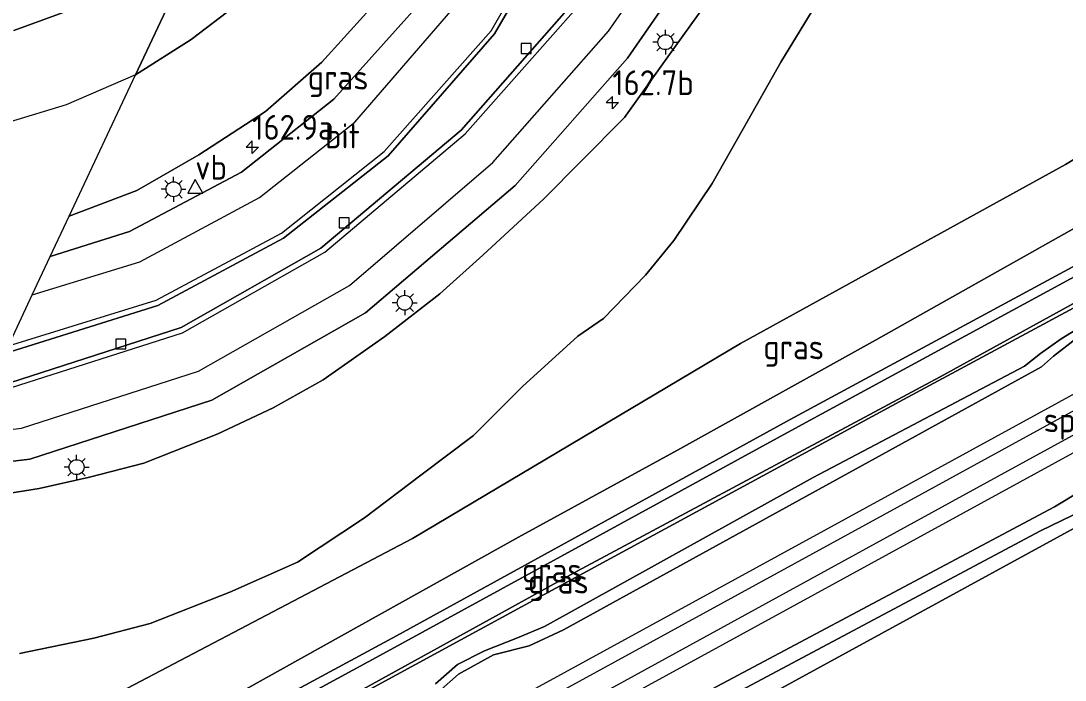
# Model space of a CAD drawing. Extents: x 253736 to 255979, y 477184 to 479215.
# Drawn here: x 253819.1 to 253924, y 477296.5 to 477362.8 of the extents above; entities that cross this region are included whole.
import ezdxf
from ezdxf.enums import TextEntityAlignment as Align

# ---------------------------------------------------------------- set-up
doc = ezdxf.new("R2010")
doc.units = 0
for name, color, linetype, lineweight in [('af-bs-rasterhekwerk', 8, 'hekwerk', 18), ('as-bs-kilometr', 8, 'Continuous', 18), ('bp-b5-bomenstruiken', 8, 'Continuous', 18), ('bp-b5-grasland', 8, 'Continuous', 18), ('gw-bs-insteekwatergang', 8, 'Continuous', 18), ('gw-bs-kruinlijn', 8, 'Continuous', 18), ('gw-bs-teenlijn', 8, 'Continuous', 18), ('mk-bs-streep 0.15', 8, 'Continuous', 18), ('og-b5-grond_ingericht', 8, 'Continuous', 18), ('og-b5-spoor', 8, 'Continuous', 18), ('og-b5-water', 8, 'Continuous', 18), ('og-bs-hulpgeometrie', 8, 'Continuous', 18), ('og-bs-spoor', 8, 'Continuous', 18), ('og-bs-terreinafscheiding', 8, 'Continuous', 18), ('vh-b5-verh_soort', 8, 'Continuous', 18), ('wh-bs-kolk', 8, 'Continuous', 18), ('wh-bs-waterlijn', 8, 'Continuous', 18), ('wm-bs-lichtmast', 8, 'Continuous', 18), ('wm-bs-verkeersbord', 8, 'Continuous', 18)]:
    doc.layers.add(name, color=color, linetype=linetype, lineweight=lineweight)
doc.styles.add('rtw_iso', font='isocp.shx')
doc.linetypes.add('hekwerk', pattern='A,7,-1.5,[1,RTW.shx,S=0.75,R=0,X=0,Y=0],-1.5', length=10)

# ---------------------------------------------------------------- blocks, each defined once
blk = doc.blocks.new('kolk')
blk.add_lwpolyline([(-0.5, -0.5), (0.5, -0.5), (0.5, 0.5), (-0.5, 0.5)], close=True)
blk = doc.blocks.new('verkeersbord')
for p, q in [((0, 0.75), (-0.75, -0.625)), ((0.75, -0.625), (0, 0.75)), ((-0.75, -0.625), (0.75, -0.625))]:
    blk.add_line(p, q)
blk = doc.blocks.new('dtbattr')
at = {"style": 'rtw_iso'}
blk.add_attdef('TAG', (0.59, 0.87), '', height=2.5, dxfattribs=at)
blk = doc.blocks.new('dtbattr-r')
at = {"style": 'rtw_iso'}
blk.add_attdef('TAG', text='', height=2.5, dxfattribs=at).set_placement((0, 0), align=Align.MIDDLE_CENTER)
blk = doc.blocks.new('lantaarnpaal')
for p, q in [((0, 0.75), (0, 1.25)), ((-0.75, 0), (-1.25, 0)), ((-0.88, 0.88), (-0.53, 0.53)), ((0.53, 0.53), (0.88, 0.88)), ((0.75, 0), (1.25, 0)), ((-0.53, -0.53), (-0.88, -0.88)), ((0, -0.75), (0, -1.25)), ((0.53, -0.53), (0.88, -0.88))]:
    blk.add_line(p, q)
blk.add_circle((0, 0), 0.75)
blk = doc.blocks.new('hecto')
for p, q in [((0, 0.625), (-0.625, 0)), ((0, -0.625), (0, 0.625)), ((-0.625, 0), (0.625, 0)), ((0.625, 0), (0, -0.625))]:
    blk.add_line(p, q)

msp = doc.modelspace()

# ---------------------------------------------------------------- linework, layer by layer
at = {"layer": 'af-bs-rasterhekwerk'}
msp.add_polyline3d([(253783.571, 477257.226, 22.405), (253829.029, 477281.98, 22.309), (253871.644, 477305.158, 22.516), (253907.737, 477324.75, 22.543), (253938.924, 477341.543, 22.771), (253951.711, 477348.529, 22.795), (253955.873, 477350.803, 22.804), (253956.536, 477351.799, 22.873), (253957.61, 477353.394, 22.339), (253960.632, 477357.933, 23.614), (253961.123, 477358.694, 23.773)], dxfattribs=at)
at = {"layer": 'bp-b5-bomenstruiken'}
for points in [[(253987.955, 477487.759, 22.756), (253979.233, 477480.895, 22.726), (253972.939, 477475.466, 22.726), (253967.896, 477470.873, 22.711), (253966.091, 477468.974, 22.693), (253964.096, 477466.787, 22.693), (253961.771, 477464.065, 22.726), (253960.027, 477461.718, 22.738), (253958.94, 477459.45, 22.744), (253958.202, 477457.297, 22.792), (253957.102, 477453.442, 22.834), (253954.969, 477444.984, 22.885), (253952.853, 477433.534, 22.927), (253951.511, 477423.769, 23.494), (253949.661, 477409.929, 23.611), (253948.133, 477392.222, 23.563), (253945.096, 477361.216, 23.515), (253924.018, 477348.372, 23.29), (253891.345, 477330.383, 22.798), (253858.404, 477310.788, 22.612), (253824.429, 477292.936, 22.336)], [(253815.215, 477314.915, 27.808), (253820.907, 477315.815, 27.754), (253825.968, 477316.955, 27.661), (253831.401, 477318.35, 27.652), (253838.796, 477321.279, 27.598), (253844.408, 477323.913, 27.487), (253849.423, 477326.748, 27.403), (253855.641, 477331.093, 27.358), (253861.165, 477335.377, 27.232), (253865.475, 477339.262, 27.148), (253871.596, 477344.928, 27.037), (253875.342, 477348.725, 26.932), (253879.703, 477353.114, 26.8), (253884.398, 477359.67, 26.779), (253888.175, 477364.949, 26.662), (253893.345, 477372.65, 26.434), (253896.989, 477378.974, 26.272), (253901.156, 477385.63, 26.002), (253909.1, 477399.887, 25.519), (253917.143, 477414.296, 25.12), (253923.187, 477424.925, 24.73), (253929.415, 477435.424, 24.496), (253934.41, 477443.267, 24.244)], [(253926.751, 477422.088, 23.62), (253918.759, 477406.441, 23.626), (253912.177, 477392.589, 23.521), (253906.467, 477378.93, 23.371), (253903.531, 477372.094, 23.404), (253899.294, 477365.075, 23.407), (253895.42, 477358.653, 23.356), (253891.636, 477351.966, 23.227), (253888.499, 477346.471, 23.191), (253884.667, 477340.73, 23.155), (253881.827, 477337.249, 23.074), (253877.578, 477332.881, 23.014), (253875.017, 477331.115, 23.005), (253869.447, 477326.06, 22.99), (253864.522, 477321.15, 22.939), (253859.235, 477317.154, 22.9), (253853.578, 477312.872, 22.828), (253846.863, 477308.406, 22.783), (253840.061, 477305.379, 22.783), (253832.052, 477302.23, 22.777), (253826.386, 477300.75, 22.762), (253818.917, 477299.238, 22.555)], [(253818.917, 477299.238, 22.555), (253826.386, 477300.75, 22.762), (253832.052, 477302.23, 22.777), (253840.061, 477305.379, 22.783), (253846.863, 477308.406, 22.783), (253853.578, 477312.872, 22.828), (253859.235, 477317.154, 22.9), (253864.522, 477321.15, 22.939), (253869.447, 477326.06, 22.99), (253875.017, 477331.115, 23.005), (253877.578, 477332.881, 23.014), (253881.827, 477337.249, 23.074), (253884.667, 477340.73, 23.155), (253888.499, 477346.471, 23.191), (253891.636, 477351.966, 23.227), (253895.42, 477358.653, 23.356), (253899.294, 477365.075, 23.407), (253903.531, 477372.094, 23.404), (253906.467, 477378.93, 23.371), (253912.177, 477392.589, 23.521), (253918.759, 477406.441, 23.626), (253926.751, 477422.088, 23.62)]]:
    msp.add_polyline3d(points, dxfattribs=at)
at = {"layer": 'bp-b5-grasland'}
for points in [[(253812.018, 477317.83, 27.879), (253819.954, 477318.762, 27.778), (253838.247, 477324.704, 27.65), (253853.693, 477333.464, 27.436), (253868.713, 477346.269, 27.188), (253880.013, 477359.05, 26.895), (253893.15, 477378.084, 26.382), (253903.406, 477395.697, 25.824), (253913.212, 477412.947, 25.26), (253921.51, 477427.654, 24.788), (253930.211, 477442.07, 24.39), (253938.488, 477454.969, 24.088), (253949.088, 477469.923, 23.758), (253962.783, 477486.383, 23.447), (253975.683, 477499.259, 23.258), (253983.092, 477505.257, 23.176)], [(253824.429, 477292.936, 22.336), (253858.404, 477310.788, 22.612), (253891.345, 477330.383, 22.798), (253924.018, 477348.372, 23.29), (253945.096, 477361.216, 23.515), (253948.133, 477392.222, 23.563), (253949.661, 477409.929, 23.611), (253951.511, 477423.769, 23.494), (253952.853, 477433.534, 22.927), (253954.969, 477444.984, 22.885), (253957.102, 477453.442, 22.834), (253958.202, 477457.297, 22.792), (253958.94, 477459.45, 22.744), (253960.027, 477461.718, 22.738), (253961.771, 477464.065, 22.726), (253964.096, 477466.787, 22.693), (253966.091, 477468.974, 22.693), (253967.896, 477470.873, 22.711), (253972.939, 477475.466, 22.726), (253979.233, 477480.895, 22.726), (253987.955, 477487.759, 22.756)], [(253837.585, 477293.37, 22.231), (253869.061, 477310.908, 22.453), (253885.038, 477319.654, 22.603), (253904.933, 477330.727, 22.771), (253931.591, 477345.715, 23.11), (253944.695, 477352.7, 23.263), (253947.285, 477354.186, 23.332), (253949.295, 477355.526, 23.365), (253950.692, 477356.95, 23.386), (253951.557, 477358.482, 23.386), (253952.375, 477360.104, 23.383), (253952.789, 477362.024, 23.383), (253953.176, 477364.841, 23.389), (253953.211, 477370.229, 23.353), (253954.181, 477384.394, 23.416), (253955.088, 477398.133, 23.38), (253956.292, 477412.144, 23.317), (253957.237, 477420.877, 23.239), (253957.622, 477426.338, 23.068), (253958.824, 477433.522, 22.759), (253960.985, 477442.098, 22.729), (253964.76, 477456.765, 22.612)], [(253964.76, 477456.765, 22.612), (253960.985, 477442.098, 22.729), (253958.824, 477433.522, 22.759), (253957.622, 477426.338, 23.068), (253957.237, 477420.877, 23.239), (253956.292, 477412.144, 23.317), (253955.088, 477398.133, 23.38), (253954.181, 477384.394, 23.416), (253953.211, 477370.229, 23.353), (253953.176, 477364.841, 23.389), (253952.789, 477362.024, 23.383), (253952.375, 477360.104, 23.383), (253951.557, 477358.482, 23.386), (253950.692, 477356.95, 23.386), (253949.295, 477355.526, 23.365), (253947.285, 477354.186, 23.332), (253944.695, 477352.7, 23.263), (253931.591, 477345.715, 23.11), (253904.933, 477330.727, 22.771), (253885.038, 477319.654, 22.603), (253869.061, 477310.908, 22.453), (253837.585, 477293.37, 22.231)], [(253965.216, 477448.141, 20.947), (253961.82, 477435.881, 20.971), (253961.39, 477434.141, 20.971), (253960.771, 477431.606, 20.977), (253960.514, 477429.136, 20.977), (253959.735, 477413.366, 20.986), (253956.909, 477373.004, 20.95), (253956.517, 477368.705, 20.95), (253956.637, 477365.873, 20.95), (253956.478, 477362.924, 20.95), (253956.353, 477361.683, 20.95), (253956.015, 477360.217, 20.95), (253955.777, 477358.832, 20.95), (253955.232, 477357.116, 20.95), (253954.204, 477355.499, 20.95), (253952.89, 477353.951, 20.95), (253951.201, 477352.437, 20.95), (253930.927, 477341.444, 20.866), (253896.35, 477322.732, 20.674), (253856.797, 477301.004, 20.656), (253786.216, 477262.859, 20.704)], [(253923.868, 477446.245, 24.584), (253914.949, 477431.389, 24.942), (253906.491, 477416.768, 25.312), (253896.87, 477399.593, 25.788), (253886.768, 477381.944, 26.21), (253874.618, 477364.677, 26.593), (253863.309, 477351.838, 26.85), (253849.188, 477339.972, 27.05), (253835.159, 477332.006, 27.217), (253817.935, 477326.435, 27.382)], [(253817.442, 477329.385, 27.331), (253832.822, 477334.187, 27.043), (253845.441, 477340.958, 26.766), (253855.956, 477349.263, 26.432), (253866.652, 477361.495, 25.987), (253874.503, 477375.039, 25.584), (253875.686, 477377.701, 25.516), (253875.672, 477377.916, 25.5), (253880.306, 477393.259, 25.075), (253881.779, 477409.749, 24.71), (253880.108, 477424.402, 24.386), (253875.564, 477438.949, 24.106), (253872.022, 477445.662, 23.971)], [(253934.41, 477443.267, 24.244), (253929.415, 477435.424, 24.496), (253923.187, 477424.925, 24.73), (253917.143, 477414.296, 25.12), (253909.1, 477399.887, 25.519), (253901.156, 477385.63, 26.002), (253896.989, 477378.974, 26.272), (253893.345, 477372.65, 26.434), (253888.175, 477364.949, 26.662), (253884.398, 477359.67, 26.779), (253879.703, 477353.114, 26.8), (253875.342, 477348.725, 26.932), (253871.596, 477344.928, 27.037), (253865.475, 477339.262, 27.148), (253861.165, 477335.377, 27.232), (253855.641, 477331.093, 27.358), (253849.423, 477326.748, 27.403), (253844.408, 477323.913, 27.487), (253838.796, 477321.279, 27.598), (253831.401, 477318.35, 27.652), (253825.968, 477316.955, 27.661), (253820.907, 477315.815, 27.754), (253815.215, 477314.915, 27.808)], [(253815.982, 477363.463, 21.469), (253820.326, 477364.227, 21.469), (253825.663, 477366.349, 21.469), (253831.536, 477370.846, 21.469), (253836.495, 477375.164, 21.469), (253841.316, 477380.246, 21.469), (253839.543, 477376.468, 22.223), (253837.982, 477374.902, 22.228), (253831.789, 477369.081, 22.273), (253824.423, 477364.058, 22.321), (253818.34, 477361.856, 22.462)], [(253818.34, 477361.856, 22.462), (253824.423, 477364.058, 22.321), (253831.789, 477369.081, 22.273), (253837.982, 477374.902, 22.228), (253839.543, 477376.468, 22.223), (253830.584, 477357.382, 22.855), (253823.618, 477354.368, 22.891), (253817.884, 477352.623, 22.891)], [(253829.029, 477281.98, 22.309), (253871.644, 477305.158, 22.516), (253907.737, 477324.75, 22.543), (253938.924, 477341.543, 22.771), (253951.711, 477348.529, 22.795), (253955.873, 477350.803, 22.804), (253956.536, 477351.799, 22.873), (253964.109, 477355.794, 22.969), (253998.862, 477374.981, 23.065)], [(253860.492, 477366.097, 25.624), (253850.486, 477354.949, 26.067), (253841.239, 477347.621, 26.359), (253829.987, 477341.645, 26.622), (253822.011, 477339.118, 26.778), (253823.925, 477343.196, 26.612), (253830.698, 477345.749, 26.44), (253836.924, 477349.332, 26.242), (253843.63, 477353.693, 26.089), (253849.281, 477358.676, 25.9), (253853.781, 477363.609, 25.711)], [(253853.781, 477363.609, 25.711), (253849.281, 477358.676, 25.9), (253843.63, 477353.693, 26.089), (253836.924, 477349.332, 26.242), (253830.698, 477345.749, 26.44), (253823.925, 477343.196, 26.612), (253830.584, 477357.382, 22.855), (253836.166, 477360.939, 22.741), (253841.942, 477365.347, 22.627)], [(253860.7, 477296.163, 22.567), (253862.921, 477298.133, 22.516), (253865.625, 477299.496, 22.492), (253868.962, 477300.799, 22.501), (253871.668, 477301.939, 22.51), (253898.67, 477316.93, 22.585), (253919.898, 477328.115, 22.768), (253921.509, 477329.383, 22.792), (253923.592, 477330.845, 22.825), (253925.469, 477332.012, 22.831), (253927.077, 477332.912, 22.879), (253929.332, 477333.854, 22.882), (253933.057, 477335.363, 22.882), (253940.108, 477338.987, 22.939), (253956.81, 477348.341, 23.014), (253982.623, 477362.438, 23.188)], [(253982.623, 477362.438, 23.188), (253956.81, 477348.341, 23.014), (253940.108, 477338.987, 22.939), (253933.057, 477335.363, 22.882), (253929.332, 477333.854, 22.882), (253927.077, 477332.912, 22.879), (253925.469, 477332.012, 22.831), (253923.592, 477330.845, 22.825), (253921.509, 477329.383, 22.792), (253919.898, 477328.115, 22.768), (253898.67, 477316.93, 22.585), (253871.668, 477301.939, 22.51), (253868.962, 477300.799, 22.501), (253865.625, 477299.496, 22.492), (253862.921, 477298.133, 22.516), (253860.7, 477296.163, 22.567)], [(253983.743, 477362.255, 23.563), (253981.094, 477360.548, 23.56), (253934.253, 477334.555, 23.305), (253931.352, 477333.22, 23.317), (253927.832, 477332.311, 23.344), (253925.5, 477331.188, 23.32), (253922.796, 477329.102, 23.275), (253921.61, 477328.038, 23.284), (253873.578, 477301.592, 23.122), (253870.138, 477300.001, 23.119), (253866.554, 477299.078, 23.119), (253863.012, 477297.138, 23.119), (253861.276, 477295.606, 23.125)], [(253878.604, 477290.367, 23.152), (253922.918, 477313.956, 23.32), (253928.29, 477317.217, 23.332), (253930.575, 477317.914, 23.38), (253932.538, 477318.614, 23.38), (253934.02, 477319.543, 23.344), (253935.332, 477320.698, 23.326), (253938.681, 477322.883, 23.308), (253954.404, 477331.998, 23.407), (253949.496, 477327.826, 23.038), (253936.695, 477319.28, 22.87), (253934.104, 477317.525, 22.909), (253931.047, 477315.988, 22.909), (253926.816, 477314.123, 22.906), (253921.492, 477311.544, 22.906), (253884.865, 477292.005, 22.699)], [(253884.865, 477292.005, 22.699), (253921.492, 477311.544, 22.906), (253926.816, 477314.123, 22.906), (253931.047, 477315.988, 22.909), (253934.104, 477317.525, 22.909), (253936.695, 477319.28, 22.87), (253949.496, 477327.826, 23.038), (253952.725, 477327.042, 23.101), (253884.626, 477289.799, 22.576)]]:
    msp.add_polyline3d(points, dxfattribs=at)
for points in [[(253830.584, 477357.382, 22.855), (253839.543, 477376.468, 22.223), (253843.655, 477380.885, 22.21), (253847.561, 477385.797, 22.117), (253851.225, 477390.776, 22.06), (253853.36, 477394.851, 22.162), (253855.292, 477399.932, 22.234), (253856.852, 477406.313, 22.39), (253857.427, 477414.568, 22.385), (253864.548, 477429.738, 22.721), (253866.18, 477422.297, 22.696), (253866.806, 477414.402, 22.711), (253866.494, 477406.923, 22.753), (253864.917, 477398.669, 22.735), (253863.352, 477393.071, 22.705), (253859.632, 477385.475, 22.612), (253855.297, 477379.083, 22.549), (253849.193, 477371.912, 22.549), (253841.942, 477365.347, 22.627), (253836.166, 477360.939, 22.741)], [(253956.536, 477351.799, 22.873), (253955.391, 477351.177, 22.732), (253939.483, 477342.466, 22.657), (253911.416, 477327.033, 22.492), (253874.954, 477307.488, 22.396), (253843.895, 477290.393, 22.405), (253809.625, 477271.65, 22.423), (253783.875, 477257.873, 22.454), (253785.352, 477261.019, 20.722), (253816.964, 477278.291, 20.722), (253855.506, 477299.237, 20.716), (253897.19, 477322.057, 20.716), (253950.683, 477351.104, 20.716), (253952.075, 477351.942, 20.716), (253953.181, 477352.738, 20.716), (253955.228, 477352.537, 22.123), (253957.61, 477353.394, 22.339)], [(253783.571, 477257.226, 22.405), (253783.875, 477257.873, 22.454), (253809.625, 477271.65, 22.423), (253843.895, 477290.393, 22.405), (253874.954, 477307.488, 22.396), (253911.416, 477327.033, 22.492), (253939.483, 477342.466, 22.657), (253955.391, 477351.177, 22.732), (253956.536, 477351.799, 22.873), (253955.873, 477350.803, 22.804), (253951.711, 477348.529, 22.795), (253938.924, 477341.543, 22.771), (253907.737, 477324.75, 22.543), (253871.644, 477305.158, 22.516), (253829.029, 477281.98, 22.309)]]:
    msp.add_polyline3d(points, close=True, dxfattribs=at)
at = {"layer": 'gw-bs-insteekwatergang'}
for points in [[(253964.76, 477456.765, 22.612), (253960.985, 477442.098, 22.729), (253958.824, 477433.522, 22.759), (253957.622, 477426.338, 23.068), (253957.237, 477420.877, 23.239), (253956.292, 477412.144, 23.317), (253955.088, 477398.133, 23.38), (253954.181, 477384.394, 23.416), (253953.211, 477370.229, 23.353), (253953.176, 477364.841, 23.389), (253952.789, 477362.024, 23.383), (253952.375, 477360.104, 23.383), (253951.557, 477358.482, 23.386), (253950.692, 477356.95, 23.386), (253949.295, 477355.526, 23.365), (253947.285, 477354.186, 23.332), (253944.695, 477352.7, 23.263), (253931.591, 477345.715, 23.11), (253904.933, 477330.727, 22.771), (253885.038, 477319.654, 22.603), (253869.061, 477310.908, 22.453), (253837.585, 477293.37, 22.231)], [(253783.875, 477257.873, 22.454), (253809.625, 477271.65, 22.423), (253843.895, 477290.393, 22.405), (253874.954, 477307.488, 22.396), (253911.416, 477327.033, 22.492), (253939.483, 477342.466, 22.657), (253955.391, 477351.177, 22.732), (253956.536, 477351.799, 22.873), (253964.109, 477355.794, 22.969), (253998.862, 477374.981, 23.065), (254034.38, 477394.126, 23.23), (254067.825, 477412.505, 23.251)], [(253839.543, 477376.468, 22.223), (253837.982, 477374.902, 22.228), (253831.789, 477369.081, 22.273), (253824.423, 477364.058, 22.321), (253818.34, 477361.856, 22.462)]]:
    msp.add_polyline3d(points, dxfattribs=at)
at = {"layer": 'gw-bs-kruinlijn'}
for points in [[(253823.925, 477343.196, 26.612), (253830.698, 477345.749, 26.44), (253836.924, 477349.332, 26.242), (253843.63, 477353.693, 26.089), (253849.281, 477358.676, 25.9), (253853.781, 477363.609, 25.711), (253857.276, 477368.789, 25.489), (253860.88, 477374.922, 25.222), (253864.011, 477381.135, 24.967), (253867.329, 477389.359, 24.655), (253869.602, 477398.227, 24.511), (253870.63, 477405.69, 24.322), (253870.937, 477414.468, 24.079), (253870.175, 477421.463, 24.022), (253868.769, 477427.349, 23.821), (253866.429, 477433.746, 23.792)], [(253780.514, 477250.711, 22.964), (253798.527, 477260.621, 22.939), (253801.143, 477262.739, 22.93), (253803.207, 477264.132, 22.924), (253806.201, 477265.597, 22.954), (253809.63, 477266.638, 22.96), (253812.446, 477268.081, 23.005), (253841.693, 477284.301, 23.107), (253859.601, 477293.813, 23.128), (253861.276, 477295.606, 23.125), (253863.012, 477297.138, 23.119), (253866.554, 477299.078, 23.119), (253870.138, 477300.001, 23.119), (253873.578, 477301.592, 23.122), (253921.61, 477328.038, 23.284), (253922.796, 477329.102, 23.275), (253925.5, 477331.188, 23.32), (253927.832, 477332.311, 23.344), (253931.352, 477333.22, 23.317), (253934.253, 477334.555, 23.305), (253981.094, 477360.548, 23.56), (253983.743, 477362.255, 23.563)], [(253954.404, 477331.998, 23.407), (253938.681, 477322.883, 23.308), (253935.332, 477320.698, 23.326), (253934.02, 477319.543, 23.344), (253932.538, 477318.614, 23.38), (253930.575, 477317.914, 23.38), (253928.29, 477317.217, 23.332), (253922.918, 477313.956, 23.32), (253878.604, 477290.367, 23.152), (253876.235, 477288.847, 23.164), (253873.669, 477287.003, 23.182), (253870.417, 477284.369, 23.215), (253867.662, 477283.82, 23.215), (253864.231, 477282.393, 23.197), (253859.77, 477279.957, 23.197), (253813.983, 477254.797, 23.053), (253811.667, 477252.955, 23.056), (253809.212, 477251.194, 23.104), (253806.907, 477250.409, 23.092), (253804.125, 477249.642, 23.071), (253801.533, 477248.334, 23.071), (253771.544, 477231.603, 22.894)]]:
    msp.add_polyline3d(points, dxfattribs=at)
at = {"layer": 'gw-bs-teenlijn'}
for points in [[(253830.584, 477357.382, 22.855), (253836.166, 477360.939, 22.741), (253841.942, 477365.347, 22.627), (253849.193, 477371.912, 22.549), (253855.297, 477379.083, 22.549), (253859.632, 477385.475, 22.612), (253863.352, 477393.071, 22.705), (253864.917, 477398.669, 22.735), (253866.494, 477406.923, 22.753), (253866.806, 477414.402, 22.711), (253866.18, 477422.297, 22.696), (253864.548, 477429.738, 22.721)], [(253926.751, 477422.088, 23.62), (253918.759, 477406.441, 23.626), (253912.177, 477392.589, 23.521), (253906.467, 477378.93, 23.371), (253903.531, 477372.094, 23.404), (253899.294, 477365.075, 23.407), (253895.42, 477358.653, 23.356), (253891.636, 477351.966, 23.227), (253888.499, 477346.471, 23.191), (253884.667, 477340.73, 23.155), (253881.827, 477337.249, 23.074), (253877.578, 477332.881, 23.014), (253875.017, 477331.115, 23.005), (253869.447, 477326.06, 22.99), (253864.522, 477321.15, 22.939), (253859.235, 477317.154, 22.9), (253853.578, 477312.872, 22.828), (253846.863, 477308.406, 22.783), (253840.061, 477305.379, 22.783), (253832.052, 477302.23, 22.777), (253826.386, 477300.75, 22.762), (253818.917, 477299.238, 22.555)], [(253830.584, 477357.382, 22.855), (253823.618, 477354.368, 22.891), (253817.884, 477352.623, 22.891), (253810.985, 477351.729, 22.909), (253805.673, 477351.343, 22.885), (253800.838, 477351.568, 22.873), (253794.258, 477352.461, 22.873), (253785.935, 477354.335, 22.873), (253780.989, 477355.906, 22.873), (253775.73, 477357.9, 22.876), (253771.033, 477360.707, 22.861), (253767.372, 477363.785, 22.828), (253764.119, 477366.827, 22.795), (253760.41, 477371.268, 22.594), (253755.059, 477379.037, 22.501), (253743.417, 477395.803, 22.438), (253736.352, 477405.388, 22.309), (253736, 477406.129, 22.387)], [(253860.7, 477296.163, 22.567), (253862.921, 477298.133, 22.516), (253865.625, 477299.496, 22.492), (253868.962, 477300.799, 22.501), (253871.668, 477301.939, 22.51), (253898.67, 477316.93, 22.585), (253919.898, 477328.115, 22.768), (253921.509, 477329.383, 22.792), (253923.592, 477330.845, 22.825), (253925.469, 477332.012, 22.831), (253927.077, 477332.912, 22.879), (253929.332, 477333.854, 22.882), (253933.057, 477335.363, 22.882), (253940.108, 477338.987, 22.939), (253956.81, 477348.341, 23.014), (253982.623, 477362.438, 23.188)], [(253954.404, 477331.998, 23.407), (253949.496, 477327.826, 23.038), (253936.695, 477319.28, 22.87), (253934.104, 477317.525, 22.909), (253931.047, 477315.988, 22.909), (253926.816, 477314.123, 22.906), (253921.492, 477311.544, 22.906), (253884.865, 477292.005, 22.699), (253877.984, 477288.378, 22.597), (253875.739, 477286.601, 22.66), (253872.858, 477284.338, 22.816), (253870.037, 477282.599, 22.87), (253867.792, 477282.171, 22.786), (253865.673, 477281.533, 22.699), (253834.485, 477264.509, 22.657), (253814.687, 477253.583, 22.549), (253812.897, 477251.75, 22.663), (253810.684, 477250.111, 22.741), (253807.94, 477248.73, 22.702), (253806.054, 477247.851, 22.654), (253803.568, 477247.033, 22.639), (253799.858, 477245.412, 22.537), (253770.238, 477228.822, 22.396)]]:
    msp.add_polyline3d(points, dxfattribs=at)
at = {"layer": 'mk-bs-streep 0.15'}
for points in [[(253815.714, 477325.702, 27.434), (253818.117, 477325.978, 27.409), (253835.282, 477331.463, 27.259), (253849.61, 477339.556, 27.085), (253863.68, 477351.469, 26.873), (253875.076, 477364.309, 26.622), (253887.23, 477381.545, 26.236), (253897.552, 477399.152, 25.781), (253907.103, 477416.289, 25.313), (253915.647, 477430.9, 24.909), (253924.559, 477445.758, 24.587), (253932.703, 477458.448, 24.315), (253943.425, 477474.051, 24.043), (253957.529, 477490.675, 23.764), (253970.994, 477504.384, 23.593), (253978.449, 477510.339, 23.513)], [(253813.609, 477321.22, 27.704), (253819.116, 477321.88, 27.648), (253836.892, 477327.619, 27.468), (253852.08, 477336.21, 27.3), (253866.485, 477348.582, 27.049), (253878.108, 477361.777, 26.774), (253890.442, 477379.575, 26.328), (253900.687, 477397.345, 25.827), (253910.225, 477414.549, 25.307), (253918.694, 477429.155, 24.874), (253927.559, 477443.896, 24.499), (253935.642, 477456.48, 24.181), (253946.584, 477471.844, 23.908), (253960.355, 477488.245, 23.615), (253973.565, 477501.563, 23.416), (253980.993, 477507.553, 23.335)], [(253817.804, 477330.155, 27.286), (253832.639, 477334.744, 27.019), (253845.256, 477341.47, 26.734), (253855.569, 477349.695, 26.418), (253866.304, 477361.825, 25.96), (253874.061, 477375.298, 25.56), (253879.668, 477393.306, 25.082), (253881.078, 477409.872, 24.679), (253879.561, 477424.089, 24.373), (253875.105, 477438.702, 24.064), (253871.736, 477445.052, 23.943)], [(253820.209, 477335.279, 27.019), (253831.023, 477338.577, 26.808), (253843.045, 477345.062, 26.517), (253852.626, 477352.636, 26.204), (253862.903, 477364.528, 25.743), (253870.059, 477376.908, 25.357), (253875.452, 477394.162, 24.86), (253876.819, 477409.897, 24.483), (253875.329, 477423.046, 24.169), (253871.208, 477436.989, 23.883), (253869.485, 477440.256, 23.811)]]:
    msp.add_polyline3d(points, dxfattribs=at)
at = {"layer": 'og-b5-grond_ingericht'}
msp.add_polyline3d([(253957.746, 477307.188, 22.744), (253960.917, 477294.677, 22.711), (253961.565, 477291.921, 22.744), (253826.745, 477223.219, 22.9), (253818.615, 477222.869, 22.693), (253812.427, 477222.831, 22.258), (253814.177, 477228.631, 22.981), (253811.716, 477234.098, 22.945), (253813.713, 477238.717, 22.942), (253814.735, 477239.259, 22.96), (253809.509, 477248.772, 22.819), (253884.626, 477289.799, 22.576), (253952.725, 477327.042, 23.101)], close=True, dxfattribs=at)
at = {"layer": 'og-b5-spoor'}
for points in [[(253861.276, 477295.606, 23.125), (253863.012, 477297.138, 23.119), (253866.554, 477299.078, 23.119), (253870.138, 477300.001, 23.119), (253873.578, 477301.592, 23.122), (253921.61, 477328.038, 23.284), (253922.796, 477329.102, 23.275), (253925.5, 477331.188, 23.32), (253927.832, 477332.311, 23.344), (253931.352, 477333.22, 23.317), (253934.253, 477334.555, 23.305), (253981.094, 477360.548, 23.56), (253983.743, 477362.255, 23.563)], [(254004.371, 477355.902, 23.599), (253952.725, 477327.042, 23.101), (253949.496, 477327.826, 23.038), (253954.404, 477331.998, 23.407), (253938.681, 477322.883, 23.308), (253935.332, 477320.698, 23.326), (253934.02, 477319.543, 23.344), (253932.538, 477318.614, 23.38), (253930.575, 477317.914, 23.38), (253928.29, 477317.217, 23.332), (253922.918, 477313.956, 23.32), (253878.604, 477290.367, 23.152)]]:
    msp.add_polyline3d(points, dxfattribs=at)
at = {"layer": 'og-b5-water'}
for points in [[(253983.757, 477472.019, 20.938), (253971.634, 477461.741, 20.965), (253969.824, 477459.848, 20.968), (253969.037, 477458.757, 20.971), (253968.565, 477457.824, 20.977), (253968.231, 477456.869, 20.998), (253963.772, 477438.191, 20.947), (253962.583, 477434.515, 20.947), (253962.036, 477431.086, 20.947), (253961.445, 477423.49, 20.926), (253957.976, 477370.995, 20.821), (253957.613, 477363.94, 20.716), (253957.228, 477361.604, 20.716), (253956.883, 477359.715, 20.716), (253956.393, 477357.761, 20.716), (253955.882, 477356.606, 20.716), (253955.17, 477355.389, 20.716), (253954.18, 477353.877, 20.716), (253953.181, 477352.738, 20.716), (253952.075, 477351.942, 20.716), (253950.683, 477351.104, 20.716), (253897.19, 477322.057, 20.716), (253855.506, 477299.237, 20.716), (253816.964, 477278.291, 20.722)], [(253786.216, 477262.859, 20.704), (253856.797, 477301.004, 20.656), (253896.35, 477322.732, 20.674), (253930.927, 477341.444, 20.866), (253951.201, 477352.437, 20.95), (253952.89, 477353.951, 20.95), (253954.204, 477355.499, 20.95), (253955.232, 477357.116, 20.95), (253955.777, 477358.832, 20.95), (253956.015, 477360.217, 20.95), (253956.353, 477361.683, 20.95), (253956.478, 477362.924, 20.95), (253956.637, 477365.873, 20.95), (253956.517, 477368.705, 20.95), (253956.909, 477373.004, 20.95), (253959.735, 477413.366, 20.986), (253960.514, 477429.136, 20.977), (253960.771, 477431.606, 20.977), (253961.39, 477434.141, 20.971), (253961.82, 477435.881, 20.971), (253965.216, 477448.141, 20.947)]]:
    msp.add_polyline3d(points, dxfattribs=at)
at = {"layer": 'og-bs-hulpgeometrie'}
msp.add_polyline3d([(253817.804, 477330.155, 27.286), (253820.209, 477335.279, 27.019), (253822.011, 477339.118, 26.778), (253823.925, 477343.196, 26.612), (253830.584, 477357.382, 22.855), (253839.543, 477376.468, 22.223), (253841.316, 477380.246, 21.469), (253855.325, 477410.091, 21.469), (253857.427, 477414.568, 22.385), (253864.548, 477429.738, 22.721), (253866.429, 477433.746, 23.792), (253867.834, 477436.739, 23.691), (253869.485, 477440.256, 23.811), (253871.736, 477445.052, 23.943)], dxfattribs=at)
at = {"layer": 'og-bs-spoor'}
for points in [[(253777.821, 477244.975, 23.425), (253828.121, 477272.404, 23.407), (253873.673, 477297.326, 23.506), (253923.335, 477324.502, 23.629), (253997.364, 477365.115, 23.854), (254063.704, 477401.471, 23.962), (254073.194, 477406.628, 23.932)], [(253776.682, 477242.549, 23.44), (253835.397, 477274.673, 23.47), (253905.709, 477313.149, 23.617), (253976.51, 477351.951, 23.794), (254049.126, 477391.781, 23.962), (254074.185, 477405.543, 23.929)], [(253775.143, 477239.217, 23.399), (253841.789, 477275.66, 23.437), (253917.164, 477317, 23.614), (254006.039, 477365.616, 23.815), (254075.759, 477403.82, 23.932)], [(253774.138, 477237.049, 23.378), (253855.785, 477281.628, 23.44), (253928.683, 477321.547, 23.647), (254010.772, 477366.537, 23.788), (254076.798, 477402.683, 23.896)]]:
    msp.add_polyline3d(points, dxfattribs=at)
at = {"layer": 'og-bs-terreinafscheiding'}
for points in [[(253977.88, 477510.962, 23.542), (253970.55, 477505.037, 23.617), (253956.836, 477491.192, 23.805), (253942.98, 477474.569, 24.07), (253931.945, 477458.924, 24.363), (253923.868, 477446.245, 24.584), (253914.949, 477431.389, 24.942), (253906.491, 477416.768, 25.312), (253896.87, 477399.593, 25.788), (253886.768, 477381.944, 26.21), (253874.618, 477364.677, 26.593), (253863.309, 477351.838, 26.85), (253849.188, 477339.972, 27.05), (253835.159, 477332.006, 27.217), (253817.935, 477326.435, 27.382), (253815.951, 477326.207, 27.403)], [(253983.092, 477505.257, 23.176), (253975.683, 477499.259, 23.258), (253962.783, 477486.383, 23.447), (253949.088, 477469.923, 23.758), (253938.488, 477454.969, 24.088), (253930.211, 477442.07, 24.39), (253921.51, 477427.654, 24.788), (253913.212, 477412.947, 25.26), (253903.406, 477395.697, 25.824), (253893.15, 477378.084, 26.382), (253880.013, 477359.05, 26.895), (253868.713, 477346.269, 27.188), (253853.693, 477333.464, 27.436), (253838.247, 477324.704, 27.65), (253819.954, 477318.762, 27.778), (253812.018, 477317.83, 27.879)], [(253792.197, 477275.601, 22.402), (253824.429, 477292.936, 22.336), (253858.404, 477310.788, 22.612), (253891.345, 477330.383, 22.798), (253924.018, 477348.372, 23.29), (253945.096, 477361.216, 23.515), (253948.133, 477392.222, 23.563), (253949.661, 477409.929, 23.611), (253951.511, 477423.769, 23.494), (253952.853, 477433.534, 22.927), (253954.969, 477444.984, 22.885), (253957.102, 477453.442, 22.834), (253958.202, 477457.297, 22.792), (253958.94, 477459.45, 22.744), (253960.027, 477461.718, 22.738), (253961.771, 477464.065, 22.726), (253964.096, 477466.787, 22.693), (253966.091, 477468.974, 22.693), (253967.896, 477470.873, 22.711), (253972.939, 477475.466, 22.726), (253979.233, 477480.895, 22.726), (253987.955, 477487.759, 22.756), (253994.768, 477492.476, 22.756)], [(253817.442, 477329.385, 27.331), (253832.822, 477334.187, 27.043), (253845.441, 477340.958, 26.766), (253855.956, 477349.263, 26.432), (253866.652, 477361.495, 25.987), (253874.503, 477375.039, 25.584), (253875.686, 477377.701, 25.516), (253875.672, 477377.916, 25.5), (253880.306, 477393.259, 25.075), (253881.779, 477409.749, 24.71), (253880.108, 477424.402, 24.386), (253875.564, 477438.949, 24.106), (253872.022, 477445.662, 23.971)], [(253815.215, 477314.915, 27.808), (253820.907, 477315.815, 27.754), (253825.968, 477316.955, 27.661), (253831.401, 477318.35, 27.652), (253838.796, 477321.279, 27.598), (253844.408, 477323.913, 27.487), (253849.423, 477326.748, 27.403), (253855.641, 477331.093, 27.358), (253861.165, 477335.377, 27.232), (253865.475, 477339.262, 27.148), (253871.596, 477344.928, 27.037), (253875.342, 477348.725, 26.932), (253879.703, 477353.114, 26.8), (253884.398, 477359.67, 26.779), (253888.175, 477364.949, 26.662), (253893.345, 477372.65, 26.434), (253896.989, 477378.974, 26.272), (253901.156, 477385.63, 26.002), (253909.1, 477399.887, 25.519), (253917.143, 477414.296, 25.12), (253923.187, 477424.925, 24.73), (253929.415, 477435.424, 24.496), (253934.41, 477443.267, 24.244)], [(253822.011, 477339.118, 26.778), (253829.987, 477341.645, 26.622), (253841.239, 477347.621, 26.359), (253850.486, 477354.949, 26.067), (253860.492, 477366.097, 25.624), (253867.284, 477378.238, 25.199), (253872.526, 477394.72, 24.721), (253873.745, 477409.918, 24.308), (253872.294, 477422.421, 24.019), (253868.293, 477435.858, 23.71), (253867.834, 477436.739, 23.691)], [(253809.509, 477248.772, 22.819), (253884.626, 477289.799, 22.576), (253952.725, 477327.042, 23.101)]]:
    msp.add_polyline3d(points, dxfattribs=at)
at = {"layer": 'vh-b5-verh_soort'}
for points in [[(253938.488, 477454.969, 24.088), (253930.211, 477442.07, 24.39), (253921.51, 477427.654, 24.788), (253913.212, 477412.947, 25.26), (253903.406, 477395.697, 25.824), (253893.15, 477378.084, 26.382), (253880.013, 477359.05, 26.895), (253868.713, 477346.269, 27.188), (253853.693, 477333.464, 27.436), (253838.247, 477324.704, 27.65), (253819.954, 477318.762, 27.778), (253812.018, 477317.83, 27.879)], [(253817.935, 477326.435, 27.382), (253835.159, 477332.006, 27.217), (253849.188, 477339.972, 27.05), (253863.309, 477351.838, 26.85), (253874.618, 477364.677, 26.593), (253886.768, 477381.944, 26.21), (253896.87, 477399.593, 25.788), (253906.491, 477416.768, 25.312), (253914.949, 477431.389, 24.942), (253923.868, 477446.245, 24.584)], [(253872.022, 477445.662, 23.971), (253875.564, 477438.949, 24.106), (253880.108, 477424.402, 24.386), (253881.779, 477409.749, 24.71), (253880.306, 477393.259, 25.075), (253875.672, 477377.916, 25.5), (253875.686, 477377.701, 25.516), (253874.503, 477375.039, 25.584), (253866.652, 477361.495, 25.987), (253855.956, 477349.263, 26.432), (253845.441, 477340.958, 26.766), (253832.822, 477334.187, 27.043), (253817.442, 477329.385, 27.331)], [(253817.804, 477330.155, 27.286), (253820.209, 477335.279, 27.019), (253822.011, 477339.118, 26.778), (253829.987, 477341.645, 26.622), (253841.239, 477347.621, 26.359), (253850.486, 477354.949, 26.067), (253860.492, 477366.097, 25.624), (253867.284, 477378.238, 25.199), (253872.526, 477394.72, 24.721), (253873.745, 477409.918, 24.308), (253872.294, 477422.421, 24.019), (253868.293, 477435.858, 23.71), (253867.834, 477436.739, 23.691), (253869.485, 477440.256, 23.811), (253871.736, 477445.052, 23.943)]]:
    msp.add_polyline3d(points, dxfattribs=at)
at = {"layer": 'wh-bs-waterlijn'}
for points in [[(253816.964, 477278.291, 20.722), (253855.506, 477299.237, 20.716), (253897.19, 477322.057, 20.716), (253950.683, 477351.104, 20.716), (253952.075, 477351.942, 20.716), (253953.181, 477352.738, 20.716), (253954.18, 477353.877, 20.716), (253955.17, 477355.389, 20.716), (253955.882, 477356.606, 20.716), (253956.393, 477357.761, 20.716), (253956.883, 477359.715, 20.716), (253957.228, 477361.604, 20.716), (253957.613, 477363.94, 20.716), (253957.976, 477370.995, 20.821), (253961.445, 477423.49, 20.926), (253962.036, 477431.086, 20.947), (253962.583, 477434.515, 20.947), (253963.772, 477438.191, 20.947), (253968.231, 477456.869, 20.998), (253968.565, 477457.824, 20.977), (253969.037, 477458.757, 20.971), (253969.824, 477459.848, 20.968), (253971.634, 477461.741, 20.965), (253983.757, 477472.019, 20.938)], [(253965.216, 477448.141, 20.947), (253961.82, 477435.881, 20.971), (253961.39, 477434.141, 20.971), (253960.771, 477431.606, 20.977), (253960.514, 477429.136, 20.977), (253959.735, 477413.366, 20.986), (253956.909, 477373.004, 20.95), (253956.517, 477368.705, 20.95), (253956.637, 477365.873, 20.95), (253956.478, 477362.924, 20.95), (253956.353, 477361.683, 20.95), (253956.015, 477360.217, 20.95), (253955.777, 477358.832, 20.95), (253955.232, 477357.116, 20.95), (253954.204, 477355.499, 20.95), (253952.89, 477353.951, 20.95), (253951.201, 477352.437, 20.95), (253930.927, 477341.444, 20.866), (253896.35, 477322.732, 20.674), (253856.797, 477301.004, 20.656), (253786.216, 477262.859, 20.704)]]:
    msp.add_polyline3d(points, dxfattribs=at)

# ---------------------------------------------------------------- block references
at = {"layer": 'as-bs-kilometr'}
ref = msp.add_blockref('dtbattr', (253878.49, 477354.595, 26.876), dxfattribs=at)
ref.add_attrib('TAG', '162.7b', dxfattribs={"layer": '0', "height": 2.5, "style": 'rtw_iso'}).set_placement((253878.49, 477354.595, 26.876), align=Align.BOTTOM_LEFT)
for p in [(253878.49, 477354.595, 26.876), (253842.304, 477350.114, 26.171)]:
    msp.add_blockref('hecto', p, dxfattribs=at)
ref = msp.add_blockref('dtbattr', (253842.304, 477350.114, 26.171), dxfattribs=at)
ref.add_attrib('TAG', '162.9a', dxfattribs={"layer": '0', "height": 2.5, "style": 'rtw_iso'}).set_placement((253842.304, 477350.114, 26.171), align=Align.BOTTOM_LEFT)
at = {"layer": 'bp-b5-grasland'}
ref = msp.add_blockref('dtbattr-r', (253847.875, 477355.15625, 25.205357), dxfattribs=at)
ref.add_attrib('TAG', 'gras', dxfattribs={"layer": '0', "height": 2.5, "style": 'rtw_iso'}).set_placement((253847.875, 477355.15625, 25.205357), align=Align.BOTTOM_LEFT)
ref = msp.add_blockref('dtbattr-r', (253893.640625, 477328.046875, 22.907889), dxfattribs=at)
ref.add_attrib('TAG', 'gras', dxfattribs={"layer": '0', "height": 2.5, "style": 'rtw_iso'}).set_placement((253893.640625, 477328.046875, 22.907889), align=Align.BOTTOM_LEFT)
ref = msp.add_blockref('dtbattr-r', (253869.382812, 477305.625, 21.821722), dxfattribs=at)
ref.add_attrib('TAG', 'gras', dxfattribs={"layer": '0', "height": 2.5, "style": 'rtw_iso'}).set_placement((253869.382812, 477305.625, 21.821722), align=Align.BOTTOM_LEFT)
ref = msp.add_blockref('dtbattr-r', (253870, 477304.5, 22.56125), dxfattribs=at)
ref.add_attrib('TAG', 'gras', dxfattribs={"layer": '0', "height": 2.5, "style": 'rtw_iso'}).set_placement((253870, 477304.5, 22.56125), align=Align.BOTTOM_LEFT)
at = {"layer": 'og-b5-spoor'}
ref = msp.add_blockref('dtbattr-r', (253921.820312, 477320.71875, 23.275213), dxfattribs=at)
ref.add_attrib('TAG', 'spoorbaan', dxfattribs={"layer": '0', "height": 2.5, "style": 'rtw_iso'}).set_placement((253921.820312, 477320.71875, 23.275213), align=Align.BOTTOM_LEFT)
at = {"layer": 'vh-b5-verh_soort'}
ref = msp.add_blockref('dtbattr-r', (253849.609375, 477349.25, 25.479138), dxfattribs=at)
ref.add_attrib('TAG', 'bit', dxfattribs={"layer": '0', "height": 2.5, "style": 'rtw_iso'}).set_placement((253849.609375, 477349.25, 25.479138), align=Align.BOTTOM_LEFT)
at = {"layer": 'wh-bs-kolk'}
for p in [(253869.833, 477360.05, 26.584), (253851.551, 477342.518, 26.908), (253829.103, 477330.336, 27.184)]:
    msp.add_blockref('kolk', p, dxfattribs=at)
at = {"layer": 'wm-bs-lichtmast'}
for p in [(253883.817, 477360.67, 26.819), (253834.396, 477345.889, 26.382), (253857.622, 477334.483, 27.441), (253824.653, 477317.957, 27.662)]:
    msp.add_blockref('lantaarnpaal', p, dxfattribs=at)
at = {"layer": 'wm-bs-verkeersbord'}
ref = msp.add_blockref('dtbattr', (253836.573, 477346.104, 26.434), dxfattribs=at)
ref.add_attrib('TAG', 'vb', dxfattribs={"layer": '0', "height": 2.5, "style": 'rtw_iso'}).set_placement((253836.573, 477346.104, 26.434), align=Align.BOTTOM_LEFT)
msp.add_blockref('verkeersbord', (253836.573, 477346.104, 26.434), dxfattribs=at)

doc.saveas('drawing.dxf')
